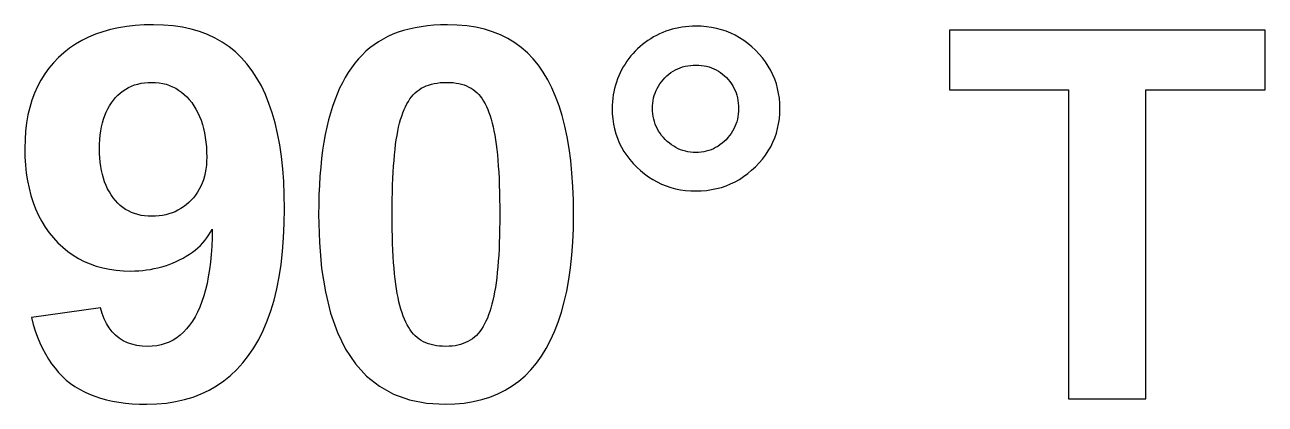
# Model space of a CAD drawing. Header units: metres. Extents: x -41.3 to 41.3, y -33.7 to 33.7.
# Drawn here: x -22.05 to -12.41, y -32.64 to -29.69 of the extents above; entities that cross this region are included whole.
import ezdxf

# ---------------------------------------------------------------- set-up
doc = ezdxf.new("R2010")
doc.units = ezdxf.units.M

msp = doc.modelspace()

# ---------------------------------------------------------------- linework, layer by layer
for p, q in [((-21.4993, -29.7652), (-21.5537, -29.7878)), ((-21.4425, -29.7456), (-21.4993, -29.7652)), ((-21.383, -29.7291), (-21.4425, -29.7456)), ((-21.321, -29.7155), (-21.383, -29.7291)), ((-21.2564, -29.705), (-21.321, -29.7155)), ((-21.1893, -29.6975), (-21.2564, -29.705)), ((-21.1196, -29.693), (-21.1893, -29.6975)), ((-21.0473, -29.6915), (-21.1196, -29.693)), ((-20.9697, -29.6936), (-21.0473, -29.6915)), ((-20.8952, -29.6999), (-20.9697, -29.6936)), ((-20.8238, -29.7105), (-20.8952, -29.6999)), ((-20.7555, -29.7253), (-20.8238, -29.7105)), ((-20.6904, -29.7443), (-20.7555, -29.7253)), ((-20.6283, -29.7675), (-20.6904, -29.7443)), ((-20.5694, -29.795), (-20.6283, -29.7675)), ((-19.2267, -29.783), (-19.264, -29.8022)), ((-19.1878, -29.7656), (-19.2267, -29.783)), ((-19.1473, -29.75), (-19.1878, -29.7656)), ((-19.1051, -29.7363), (-19.1473, -29.75)), ((-19.0613, -29.7244), (-19.1051, -29.7363)), ((-19.0158, -29.7143), (-19.0613, -29.7244)), ((-18.9687, -29.7061), (-19.0158, -29.7143)), ((-18.92, -29.6997), (-18.9687, -29.7061)), ((-18.8696, -29.6951), (-18.92, -29.6997)), ((-18.8176, -29.6924), (-18.8696, -29.6951)), ((-18.764, -29.6915), (-18.8176, -29.6924)), ((-18.6873, -29.6936), (-18.764, -29.6915)), ((-18.6139, -29.7002), (-18.6873, -29.6936)), ((-18.5438, -29.7111), (-18.6139, -29.7002)), ((-18.4768, -29.7263), (-18.5438, -29.7111)), ((-18.4131, -29.7459), (-18.4768, -29.7263)), ((-18.3526, -29.7699), (-18.4131, -29.7459)), ((-18.2953, -29.7982), (-18.3526, -29.7699)), ((-17.138, -29.7736), (-17.1612, -29.7861)), ((-17.1145, -29.7621), (-17.138, -29.7736)), ((-17.0906, -29.7516), (-17.1145, -29.7621)), ((-17.0664, -29.7421), (-17.0906, -29.7516)), ((-17.0418, -29.7336), (-17.0664, -29.7421)), ((-17.0169, -29.7261), (-17.0418, -29.7336)), ((-16.9916, -29.7196), (-17.0169, -29.7261)), ((-16.966, -29.7141), (-16.9916, -29.7196)), ((-16.94, -29.7096), (-16.966, -29.7141)), ((-16.9137, -29.7061), (-16.94, -29.7096)), ((-16.887, -29.7036), (-16.9137, -29.7061)), ((-16.86, -29.7021), (-16.887, -29.7036)), ((-16.8326, -29.7016), (-16.86, -29.7021)), ((-16.7909, -29.7028), (-16.8326, -29.7016)), ((-16.7501, -29.7061), (-16.7909, -29.7028)), ((-16.7104, -29.7117), (-16.7501, -29.7061)), ((-16.6717, -29.7195), (-16.7104, -29.7117)), ((-16.634, -29.7295), (-16.6717, -29.7195)), ((-16.5973, -29.7417), (-16.634, -29.7295)), ((-16.5616, -29.7562), (-16.5973, -29.7417)), ((-16.527, -29.7729), (-16.5616, -29.7562)), ((-16.4933, -29.7918), (-16.527, -29.7729)), ((-12.4087, -29.7342), (-14.8622, -29.7342)), ((-14.8622, -29.7342), (-14.8622, -30.198)), ((-12.4087, -30.198), (-12.4087, -29.7342)), ((-21.7012, -29.8736), (-21.7453, -29.9082)), ((-21.6546, -29.8419), (-21.7012, -29.8736)), ((-21.6054, -29.8134), (-21.6546, -29.8419)), ((-21.5537, -29.7878), (-21.6054, -29.8134)), ((-20.5136, -29.8267), (-20.5694, -29.795)), ((-20.4609, -29.8626), (-20.5136, -29.8267)), ((-20.4114, -29.9027), (-20.4609, -29.8626)), ((-19.3661, -29.8709), (-19.3974, -29.8977)), ((-19.3336, -29.8461), (-19.3661, -29.8709)), ((-19.2996, -29.8232), (-19.3336, -29.8461)), ((-19.264, -29.8022), (-19.2996, -29.8232)), ((-18.2413, -29.8309), (-18.2953, -29.7982)), ((-18.1904, -29.868), (-18.2413, -29.8309)), ((-18.1428, -29.9093), (-18.1904, -29.868)), ((-17.2858, -29.8777), (-17.3039, -29.8956)), ((-17.2669, -29.8605), (-17.2858, -29.8777)), ((-17.2472, -29.8441), (-17.2669, -29.8605)), ((-17.2268, -29.8285), (-17.2472, -29.8441)), ((-17.2057, -29.8136), (-17.2268, -29.8285)), ((-17.1838, -29.7995), (-17.2057, -29.8136)), ((-17.1612, -29.7861), (-17.1838, -29.7995)), ((-16.4607, -29.813), (-16.4933, -29.7918)), ((-16.429, -29.8364), (-16.4607, -29.813)), ((-16.3984, -29.862), (-16.429, -29.8364)), ((-16.3688, -29.8898), (-16.3984, -29.862)), ((-21.7868, -29.9458), (-21.8255, -29.9861)), ((-21.7453, -29.9082), (-21.7868, -29.9458)), ((-20.3649, -29.9471), (-20.4114, -29.9027)), ((-20.3216, -29.9957), (-20.3649, -29.9471)), ((-19.4561, -29.9574), (-19.4836, -29.9903)), ((-19.4274, -29.9266), (-19.4561, -29.9574)), ((-19.3974, -29.8977), (-19.4274, -29.9266)), ((-18.0985, -29.9551), (-18.1428, -29.9093)), ((-18.0573, -30.0052), (-18.0985, -29.9551)), ((-17.3691, -29.9748), (-17.3835, -29.9965)), ((-17.3539, -29.9539), (-17.3691, -29.9748)), ((-17.338, -29.9337), (-17.3539, -29.9539)), ((-17.3213, -29.9143), (-17.338, -29.9337)), ((-17.3039, -29.8956), (-17.3213, -29.9143)), ((-16.3408, -29.9192), (-16.3688, -29.8898)), ((-16.315, -29.9495), (-16.3408, -29.9192)), ((-16.2915, -29.9807), (-16.315, -29.9495)), ((-21.8935, -30.0737), (-21.9229, -30.1209)), ((-21.8611, -30.0287), (-21.8935, -30.0737)), ((-21.8255, -29.9861), (-21.8611, -30.0287)), ((-20.2814, -30.0485), (-20.3216, -29.9957)), ((-20.2442, -30.1055), (-20.2814, -30.0485)), ((-19.5346, -30.0621), (-19.5582, -30.1011)), ((-19.5097, -30.0252), (-19.5346, -30.0621)), ((-19.4836, -29.9903), (-19.5097, -30.0252)), ((-18.0194, -30.0597), (-18.0573, -30.0052)), ((-17.9845, -30.1185), (-18.0194, -30.0597)), ((-17.4217, -30.0653), (-17.4325, -30.089)), ((-17.41, -30.042), (-17.4217, -30.0653)), ((-17.3972, -30.019), (-17.41, -30.042)), ((-17.3835, -29.9965), (-17.3972, -30.019)), ((-17.0428, -30.0754), (-17.0266, -30.0631)), ((-17.0266, -30.0631), (-17.0097, -30.052)), ((-17.0097, -30.052), (-16.9923, -30.0421)), ((-16.9923, -30.0421), (-16.9743, -30.0334)), ((-16.9743, -30.0334), (-16.9558, -30.0258)), ((-16.9558, -30.0258), (-16.9367, -30.0193)), ((-16.9367, -30.0193), (-16.917, -30.0141)), ((-16.917, -30.0141), (-16.8967, -30.01)), ((-16.8967, -30.01), (-16.8759, -30.0071)), ((-16.8759, -30.0071), (-16.8546, -30.0053)), ((-16.8546, -30.0053), (-16.8326, -30.0048)), ((-16.8326, -30.0048), (-16.811, -30.0053)), ((-16.811, -30.0053), (-16.7899, -30.0071)), ((-16.7899, -30.0071), (-16.7694, -30.01)), ((-16.7694, -30.01), (-16.7495, -30.014)), ((-16.7495, -30.014), (-16.7301, -30.0192)), ((-16.7301, -30.0192), (-16.7113, -30.0256)), ((-16.7113, -30.0256), (-16.6931, -30.0331)), ((-16.6931, -30.0331), (-16.6755, -30.0417)), ((-16.6755, -30.0417), (-16.6584, -30.0516)), ((-16.6584, -30.0516), (-16.6418, -30.0625)), ((-16.6418, -30.0625), (-16.6259, -30.0747)), ((-16.6259, -30.0747), (-16.6105, -30.088)), ((-16.2703, -30.0128), (-16.2915, -29.9807)), ((-16.2512, -30.0459), (-16.2703, -30.0128)), ((-16.2344, -30.0798), (-16.2512, -30.0459)), ((-21.9492, -30.1706), (-21.9724, -30.2225)), ((-21.9229, -30.1209), (-21.9492, -30.1706)), ((-21.242, -30.1789), (-21.2191, -30.1683)), ((-21.2191, -30.1683), (-21.1952, -30.1594)), ((-21.1952, -30.1594), (-21.1704, -30.152)), ((-21.1704, -30.152), (-21.1446, -30.1463)), ((-21.1446, -30.1463), (-21.1179, -30.1423)), ((-21.1179, -30.1423), (-21.0902, -30.1398)), ((-21.0902, -30.1398), (-21.0616, -30.139)), ((-21.0616, -30.139), (-21.0323, -30.14)), ((-21.0323, -30.14), (-21.0039, -30.1428)), ((-21.0039, -30.1428), (-20.9764, -30.1474)), ((-20.9764, -30.1474), (-20.9498, -30.154)), ((-20.9498, -30.154), (-20.9242, -30.1624)), ((-20.9242, -30.1624), (-20.8994, -30.1726)), ((-20.21, -30.1669), (-20.2442, -30.1055)), ((-20.1788, -30.2324), (-20.21, -30.1669)), ((-19.5805, -30.1421), (-19.6016, -30.1851)), ((-19.5582, -30.1011), (-19.5805, -30.1421)), ((-18.9489, -30.1756), (-18.9298, -30.1671)), ((-18.9298, -30.1671), (-18.9097, -30.1596)), ((-18.9097, -30.1596), (-18.8886, -30.1533)), ((-18.8886, -30.1533), (-18.8665, -30.1482)), ((-18.8665, -30.1482), (-18.8434, -30.1442)), ((-18.8434, -30.1442), (-18.8193, -30.1413)), ((-18.8193, -30.1413), (-18.7942, -30.1396)), ((-18.7942, -30.1396), (-18.7681, -30.139)), ((-18.7681, -30.139), (-18.7435, -30.1396)), ((-18.7435, -30.1396), (-18.7198, -30.1413)), ((-18.7198, -30.1413), (-18.6971, -30.1441)), ((-18.6971, -30.1441), (-18.6752, -30.1481)), ((-18.6752, -30.1481), (-18.6543, -30.1532)), ((-18.6543, -30.1532), (-18.6343, -30.1594)), ((-18.6343, -30.1594), (-18.6152, -30.1668)), ((-18.6152, -30.1668), (-18.597, -30.1752)), ((-17.9524, -30.1817), (-17.9845, -30.1185)), ((-17.4586, -30.1617), (-17.4652, -30.1866)), ((-17.4509, -30.1372), (-17.4586, -30.1617)), ((-17.4422, -30.1129), (-17.4509, -30.1372)), ((-17.4325, -30.089), (-17.4422, -30.1129)), ((-17.1337, -30.1855), (-17.124, -30.1681)), ((-17.124, -30.1681), (-17.1132, -30.1512)), ((-17.1132, -30.1512), (-17.1012, -30.1348)), ((-17.1012, -30.1348), (-17.088, -30.1189)), ((-17.088, -30.1189), (-17.0737, -30.1034)), ((-17.0737, -30.1034), (-17.0585, -30.0888)), ((-17.0585, -30.0888), (-17.0428, -30.0754)), ((-16.6105, -30.088), (-16.5956, -30.1024)), ((-16.5956, -30.1024), (-16.5816, -30.1177)), ((-16.5816, -30.1177), (-16.5687, -30.1335)), ((-16.5687, -30.1335), (-16.557, -30.1499)), ((-16.557, -30.1499), (-16.5464, -30.1667)), ((-16.5464, -30.1667), (-16.5368, -30.1841)), ((-16.2199, -30.1146), (-16.2344, -30.0798)), ((-16.2076, -30.1503), (-16.2199, -30.1146)), ((-16.1975, -30.1869), (-16.2076, -30.1503)), ((-21.9724, -30.2225), (-21.9925, -30.2768)), ((-21.3596, -30.2764), (-21.3424, -30.2561)), ((-21.3424, -30.2561), (-21.3242, -30.2374)), ((-21.3242, -30.2374), (-21.3051, -30.2203)), ((-21.3051, -30.2203), (-21.285, -30.2049)), ((-21.285, -30.2049), (-21.264, -30.1911)), ((-21.264, -30.1911), (-21.242, -30.1789)), ((-20.8994, -30.1726), (-20.8755, -30.1848)), ((-20.8755, -30.1848), (-20.8526, -30.1987)), ((-20.8526, -30.1987), (-20.8305, -30.2146)), ((-20.8305, -30.2146), (-20.8094, -30.2323)), ((-20.8094, -30.2323), (-20.7891, -30.2519)), ((-20.7891, -30.2519), (-20.7698, -30.2734)), ((-20.1505, -30.3022), (-20.1788, -30.2324)), ((-19.6214, -30.2301), (-19.6398, -30.2771)), ((-19.6016, -30.1851), (-19.6214, -30.2301)), ((-19.0555, -30.2683), (-19.0428, -30.2513)), ((-19.0428, -30.2513), (-19.0295, -30.2357)), ((-19.0295, -30.2357), (-19.0154, -30.2214)), ((-19.0154, -30.2214), (-19.0002, -30.2082)), ((-19.0002, -30.2082), (-18.9841, -30.1962)), ((-18.9841, -30.1962), (-18.967, -30.1853)), ((-18.967, -30.1853), (-18.9489, -30.1756)), ((-18.597, -30.1752), (-18.5798, -30.1849)), ((-18.5798, -30.1849), (-18.5634, -30.1956)), ((-18.5634, -30.1956), (-18.548, -30.2075)), ((-18.548, -30.2075), (-18.5335, -30.2205)), ((-18.5335, -30.2205), (-18.5199, -30.2346)), ((-18.5199, -30.2346), (-18.507, -30.2501)), ((-18.507, -30.2501), (-18.4947, -30.267)), ((-18.4947, -30.267), (-18.4829, -30.2854)), ((-17.9231, -30.2494), (-17.9524, -30.1817)), ((-17.8965, -30.3213), (-17.9231, -30.2494)), ((-17.479, -30.2631), (-17.4816, -30.2893)), ((-17.4754, -30.2373), (-17.479, -30.2631)), ((-17.4708, -30.2118), (-17.4754, -30.2373)), ((-17.4652, -30.1866), (-17.4708, -30.2118)), ((-17.1652, -30.2799), (-17.1612, -30.26)), ((-17.1612, -30.26), (-17.156, -30.2407)), ((-17.156, -30.2407), (-17.1497, -30.2218)), ((-17.1497, -30.2218), (-17.1423, -30.2034)), ((-17.1423, -30.2034), (-17.1337, -30.1855)), ((-16.5368, -30.1841), (-16.5284, -30.2021)), ((-16.5284, -30.2021), (-16.5212, -30.2206)), ((-16.5212, -30.2206), (-16.515, -30.2395)), ((-16.515, -30.2395), (-16.51, -30.2591)), ((-16.51, -30.2591), (-16.506, -30.2791)), ((-16.1897, -30.2245), (-16.1975, -30.1869)), ((-16.1841, -30.2629), (-16.1897, -30.2245)), ((-16.1807, -30.3022), (-16.1841, -30.2629)), ((-14.8622, -30.198), (-13.9366, -30.198)), ((-13.9366, -30.198), (-13.9366, -32.6006)), ((-13.3364, -30.198), (-12.4087, -30.198)), ((-13.3364, -32.6006), (-13.3364, -30.198)), ((-22.0096, -30.3335), (-22.0235, -30.3925)), ((-21.9925, -30.2768), (-22.0096, -30.3335)), ((-21.4163, -30.3708), (-21.404, -30.3453)), ((-21.404, -30.3453), (-21.3905, -30.3211)), ((-21.3905, -30.3211), (-21.3757, -30.2981)), ((-21.3757, -30.2981), (-21.3596, -30.2764)), ((-20.7698, -30.2734), (-20.7513, -30.2967)), ((-20.7513, -30.2967), (-20.734, -30.3216)), ((-20.734, -30.3216), (-20.7181, -30.3478)), ((-20.7181, -30.3478), (-20.7036, -30.3753)), ((-20.1253, -30.3763), (-20.1505, -30.3022)), ((-19.6571, -30.3262), (-19.673, -30.3774)), ((-19.6398, -30.2771), (-19.6571, -30.3262)), ((-19.11, -30.3751), (-19.1003, -30.3509)), ((-19.1003, -30.3509), (-19.09, -30.3281)), ((-19.09, -30.3281), (-19.0791, -30.3067)), ((-19.0791, -30.3067), (-19.0676, -30.2868)), ((-19.0676, -30.2868), (-19.0555, -30.2683)), ((-18.4829, -30.2854), (-18.4717, -30.3052)), ((-18.4717, -30.3052), (-18.4611, -30.3266)), ((-18.4611, -30.3266), (-18.451, -30.3493)), ((-18.451, -30.3493), (-18.4414, -30.3736)), ((-17.8728, -30.3977), (-17.8965, -30.3213)), ((-17.4831, -30.3157), (-17.4836, -30.3425)), ((-17.4836, -30.3425), (-17.4825, -30.3836)), ((-17.4816, -30.2893), (-17.4831, -30.3157)), ((-17.1703, -30.3425), (-17.1698, -30.3211)), ((-17.1697, -30.3638), (-17.1703, -30.3425)), ((-17.1698, -30.3211), (-17.168, -30.3003)), ((-17.168, -30.3847), (-17.1697, -30.3638)), ((-17.168, -30.3003), (-17.1652, -30.2799)), ((-16.506, -30.2791), (-16.5032, -30.2997)), ((-16.5016, -30.3641), (-16.5033, -30.3853)), ((-16.5032, -30.2997), (-16.5016, -30.3208)), ((-16.5016, -30.3208), (-16.501, -30.3425)), ((-16.501, -30.3425), (-16.5016, -30.3641)), ((-16.1796, -30.3425), (-16.1807, -30.3022)), ((-16.1807, -30.3827), (-16.1796, -30.3425)), ((-22.0343, -30.4538), (-22.042, -30.5174)), ((-22.0235, -30.3925), (-22.0343, -30.4538)), ((-21.4523, -30.485), (-21.4453, -30.4546)), ((-21.4453, -30.4546), (-21.4369, -30.4254)), ((-21.4369, -30.4254), (-21.4272, -30.3975)), ((-21.4272, -30.3975), (-21.4163, -30.3708)), ((-20.7036, -30.3753), (-20.6904, -30.404)), ((-20.6904, -30.404), (-20.6786, -30.4341)), ((-20.6786, -30.4341), (-20.6683, -30.4654)), ((-20.103, -30.4546), (-20.1253, -30.3763)), ((-20.0836, -30.5371), (-20.103, -30.4546)), ((-19.6877, -30.4308), (-19.7011, -30.4865)), ((-19.673, -30.3774), (-19.6877, -30.4308)), ((-19.1428, -30.4866), (-19.1355, -30.4566)), ((-19.1355, -30.4566), (-19.1276, -30.428)), ((-19.1276, -30.428), (-19.1191, -30.4008)), ((-19.1191, -30.4008), (-19.11, -30.3751)), ((-18.4414, -30.3736), (-18.4324, -30.3993)), ((-18.4324, -30.3993), (-18.424, -30.4265)), ((-18.424, -30.4265), (-18.4161, -30.4552)), ((-18.4161, -30.4552), (-18.4088, -30.4853)), ((-17.8519, -30.4785), (-17.8728, -30.3977)), ((-17.4825, -30.3836), (-17.4791, -30.4237)), ((-17.4791, -30.4237), (-17.4734, -30.4628)), ((-17.165, -30.4051), (-17.168, -30.3847)), ((-17.1609, -30.4251), (-17.165, -30.4051)), ((-17.1556, -30.4446), (-17.1609, -30.4251)), ((-17.1491, -30.4636), (-17.1556, -30.4446)), ((-16.5154, -30.4457), (-16.5218, -30.4648)), ((-16.5102, -30.4261), (-16.5154, -30.4457)), ((-16.5062, -30.4059), (-16.5102, -30.4261)), ((-16.5033, -30.3853), (-16.5062, -30.4059)), ((-16.1976, -30.498), (-16.1897, -30.4605)), ((-16.1897, -30.4605), (-16.1841, -30.422)), ((-16.1841, -30.422), (-16.1807, -30.3827)), ((-22.042, -30.5174), (-22.0467, -30.5834)), ((-21.4659, -30.5838), (-21.4626, -30.5496)), ((-21.4626, -30.5496), (-21.4581, -30.5167)), ((-21.4581, -30.5167), (-21.4523, -30.485)), ((-20.6683, -30.4654), (-20.6593, -30.498)), ((-20.6593, -30.498), (-20.6517, -30.532)), ((-20.6517, -30.532), (-20.6454, -30.5672)), ((-20.0673, -30.6239), (-20.0836, -30.5371)), ((-19.7132, -30.5444), (-19.7241, -30.6046)), ((-19.7011, -30.4865), (-19.7132, -30.5444)), ((-19.1612, -30.5857), (-19.1556, -30.551)), ((-19.1556, -30.551), (-19.1495, -30.5181)), ((-19.1495, -30.5181), (-19.1428, -30.4866)), ((-18.4088, -30.4853), (-18.402, -30.5169)), ((-18.402, -30.5169), (-18.3958, -30.55)), ((-18.3958, -30.55), (-18.3901, -30.5848)), ((-17.8337, -30.5636), (-17.8519, -30.4785)), ((-17.4734, -30.4628), (-17.4655, -30.5009)), ((-17.4655, -30.5009), (-17.4553, -30.538)), ((-17.4553, -30.538), (-17.4429, -30.574)), ((-17.1414, -30.4821), (-17.1491, -30.4636)), ((-17.1326, -30.5002), (-17.1414, -30.4821)), ((-17.1225, -30.5178), (-17.1326, -30.5002)), ((-17.1113, -30.535), (-17.1225, -30.5178)), ((-17.099, -30.5516), (-17.1113, -30.535)), ((-17.0854, -30.5678), (-17.099, -30.5516)), ((-16.5709, -30.5529), (-16.5842, -30.569)), ((-16.5588, -30.5363), (-16.5709, -30.5529)), ((-16.5478, -30.5192), (-16.5588, -30.5363)), ((-16.538, -30.5016), (-16.5478, -30.5192)), ((-16.5293, -30.4834), (-16.538, -30.5016)), ((-16.5218, -30.4648), (-16.5293, -30.4834)), ((-16.2201, -30.5704), (-16.2077, -30.5346)), ((-16.2077, -30.5346), (-16.1976, -30.498)), ((-22.0467, -30.5834), (-22.0482, -30.6517)), ((-22.0482, -30.6517), (-22.0469, -30.7182)), ((-21.4684, -30.6558), (-21.4678, -30.6191)), ((-21.4678, -30.6191), (-21.4659, -30.5838)), ((-20.6454, -30.5672), (-20.6406, -30.6037)), ((-20.6406, -30.6037), (-20.6371, -30.6414)), ((-20.6371, -30.6414), (-20.635, -30.6805)), ((-20.0539, -30.715), (-20.0673, -30.6239)), ((-19.7241, -30.6046), (-19.7336, -30.667)), ((-19.171, -30.6614), (-19.1663, -30.6225)), ((-19.1663, -30.6225), (-19.1612, -30.5857)), ((-18.3901, -30.5848), (-18.3848, -30.6218)), ((-18.3848, -30.6218), (-18.38, -30.6608)), ((-17.8183, -30.6531), (-17.8337, -30.5636)), ((-17.8058, -30.747), (-17.8183, -30.6531)), ((-17.4429, -30.574), (-17.4282, -30.6091)), ((-17.4282, -30.6091), (-17.4112, -30.6431)), ((-17.4112, -30.6431), (-17.392, -30.6761)), ((-17.0706, -30.5836), (-17.0854, -30.5678)), ((-17.0551, -30.5984), (-17.0706, -30.5836)), ((-17.039, -30.6122), (-17.0551, -30.5984)), ((-17.0226, -30.6247), (-17.039, -30.6122)), ((-17.0056, -30.636), (-17.0226, -30.6247)), ((-16.9882, -30.6461), (-17.0056, -30.636)), ((-16.9704, -30.6551), (-16.9882, -30.6461)), ((-16.6795, -30.6465), (-16.697, -30.6553)), ((-16.6624, -30.6365), (-16.6795, -30.6465)), ((-16.6458, -30.6253), (-16.6624, -30.6365)), ((-16.6296, -30.6129), (-16.6458, -30.6253)), ((-16.6139, -30.5993), (-16.6296, -30.6129)), ((-16.5986, -30.5846), (-16.6139, -30.5993)), ((-16.5842, -30.569), (-16.5986, -30.5846)), ((-16.2708, -30.6721), (-16.2516, -30.6391)), ((-16.2516, -30.6391), (-16.2347, -30.6052)), ((-16.2347, -30.6052), (-16.2201, -30.5704)), ((-22.0469, -30.7182), (-22.043, -30.7826)), ((-21.4678, -30.6918), (-21.4684, -30.6558)), ((-21.4659, -30.7268), (-21.4678, -30.6918)), ((-21.4627, -30.7606), (-21.4659, -30.7268)), ((-20.6344, -30.7209), (-20.6351, -30.7526)), ((-20.635, -30.6805), (-20.6344, -30.7209)), ((-20.0435, -30.8102), (-20.0539, -30.715)), ((-19.7419, -30.7316), (-19.7489, -30.7985)), ((-19.7336, -30.667), (-19.7419, -30.7316)), ((-19.1823, -30.7908), (-19.179, -30.7456)), ((-19.179, -30.7456), (-19.1752, -30.7024)), ((-19.1752, -30.7024), (-19.171, -30.6614)), ((-18.38, -30.6608), (-18.3757, -30.702)), ((-18.3757, -30.702), (-18.3718, -30.7452)), ((-18.3718, -30.7452), (-18.3683, -30.7905)), ((-17.796, -30.8453), (-17.8058, -30.747)), ((-17.392, -30.6761), (-17.3705, -30.7082)), ((-17.3705, -30.7082), (-17.3467, -30.7392)), ((-17.3467, -30.7392), (-17.3207, -30.7692)), ((-16.9521, -30.6628), (-16.9704, -30.6551)), ((-16.9333, -30.6694), (-16.9521, -30.6628)), ((-16.9141, -30.6747), (-16.9333, -30.6694)), ((-16.8944, -30.6789), (-16.9141, -30.6747)), ((-16.8743, -30.6819), (-16.8944, -30.6789)), ((-16.8537, -30.6837), (-16.8743, -30.6819)), ((-16.8326, -30.6843), (-16.8537, -30.6837)), ((-16.8119, -30.6837), (-16.8326, -30.6843)), ((-16.7916, -30.6819), (-16.8119, -30.6837)), ((-16.7718, -30.679), (-16.7916, -30.6819)), ((-16.7524, -30.6748), (-16.7718, -30.679)), ((-16.7335, -30.6695), (-16.7524, -30.6748)), ((-16.715, -30.663), (-16.7335, -30.6695)), ((-16.697, -30.6553), (-16.715, -30.663)), ((-16.3417, -30.7657), (-16.3158, -30.7354)), ((-16.3158, -30.7354), (-16.2921, -30.7042)), ((-16.2921, -30.7042), (-16.2708, -30.6721)), ((-22.043, -30.7826), (-22.0364, -30.8448)), ((-22.0364, -30.8448), (-22.0271, -30.9049)), ((-21.4582, -30.7933), (-21.4627, -30.7606)), ((-21.4525, -30.8249), (-21.4582, -30.7933)), ((-21.4455, -30.8553), (-21.4525, -30.8249)), ((-20.6458, -30.8418), (-20.6523, -30.8696)), ((-20.6408, -30.8131), (-20.6458, -30.8418)), ((-20.6372, -30.7833), (-20.6408, -30.8131)), ((-20.6351, -30.7526), (-20.6372, -30.7833)), ((-20.0361, -30.9098), (-20.0435, -30.8102)), ((-19.7489, -30.7985), (-19.7547, -30.8676)), ((-19.1877, -30.8876), (-19.1852, -30.8381)), ((-19.1852, -30.8381), (-19.1823, -30.7908)), ((-18.3683, -30.7905), (-18.3654, -30.8379)), ((-18.3654, -30.8379), (-18.3628, -30.8874)), ((-17.789, -30.9479), (-17.796, -30.8453)), ((-17.3207, -30.7692), (-17.2924, -30.7982)), ((-17.2924, -30.7982), (-17.2625, -30.8256)), ((-17.2625, -30.8256), (-17.2317, -30.8508)), ((-16.4303, -30.8486), (-16.3996, -30.823)), ((-16.3996, -30.823), (-16.3698, -30.7951)), ((-16.3698, -30.7951), (-16.3417, -30.7657)), ((-22.0271, -30.9049), (-22.0153, -30.9628)), ((-21.4372, -30.8847), (-21.4455, -30.8553)), ((-21.4276, -30.9129), (-21.4372, -30.8847)), ((-21.4168, -30.94), (-21.4276, -30.9129)), ((-21.4046, -30.966), (-21.4168, -30.94)), ((-20.6694, -30.9221), (-20.6802, -30.9468)), ((-20.6601, -30.8963), (-20.6694, -30.9221)), ((-20.6523, -30.8696), (-20.6601, -30.8963)), ((-20.0316, -31.0136), (-20.0361, -30.9098)), ((-19.7592, -30.9389), (-19.7623, -31.0125)), ((-19.7547, -30.8676), (-19.7592, -30.9389)), ((-19.1913, -30.9928), (-19.1897, -30.9391)), ((-19.1897, -30.9391), (-19.1877, -30.8876)), ((-18.3628, -30.8874), (-18.3608, -30.939)), ((-18.3608, -30.939), (-18.3592, -30.9927)), ((-17.2317, -30.8508), (-17.2, -30.8737)), ((-17.2, -30.8737), (-17.1674, -30.8946)), ((-17.1674, -30.8946), (-17.1339, -30.9132)), ((-17.1339, -30.9132), (-17.0994, -30.9296)), ((-17.0994, -30.9296), (-17.064, -30.9439)), ((-16.5985, -30.9432), (-16.5629, -30.9287)), ((-16.5629, -30.9287), (-16.5283, -30.912)), ((-16.5283, -30.912), (-16.4947, -30.8931)), ((-16.4947, -30.8931), (-16.462, -30.872)), ((-16.462, -30.872), (-16.4303, -30.8486)), ((-22.0153, -30.9628), (-22.0008, -31.0185)), ((-22.0008, -31.0185), (-21.9836, -31.0721)), ((-21.3912, -30.9908), (-21.4046, -30.966)), ((-21.3766, -31.0146), (-21.3912, -30.9908)), ((-21.3606, -31.0372), (-21.3766, -31.0146)), ((-21.3435, -31.0584), (-21.3606, -31.0372)), ((-20.7375, -31.0358), (-20.7554, -31.0555)), ((-20.721, -31.015), (-20.7375, -31.0358)), ((-20.706, -30.9933), (-20.721, -31.015)), ((-20.6924, -30.9706), (-20.706, -30.9933)), ((-20.6802, -30.9468), (-20.6924, -30.9706)), ((-20.0301, -31.1216), (-20.0316, -31.0136)), ((-19.7623, -31.0125), (-19.7643, -31.0883)), ((-19.1924, -31.0485), (-19.1913, -30.9928)), ((-18.3592, -30.9927), (-18.358, -31.0485)), ((-17.7848, -31.055), (-17.789, -30.9479)), ((-17.064, -30.9439), (-17.0278, -30.9559)), ((-17.0278, -30.9559), (-16.9906, -30.9658)), ((-16.9906, -30.9658), (-16.9524, -30.9734)), ((-16.9524, -30.9734), (-16.9134, -30.9789)), ((-16.9134, -30.9789), (-16.8735, -30.9822)), ((-16.8735, -30.9822), (-16.8326, -30.9833)), ((-16.8326, -30.9833), (-16.7912, -30.9822)), ((-16.7912, -30.9822), (-16.7507, -30.9789)), ((-16.7507, -30.9789), (-16.7112, -30.9733)), ((-16.7112, -30.9733), (-16.6727, -30.9655)), ((-16.6727, -30.9655), (-16.6351, -30.9555)), ((-16.6351, -30.9555), (-16.5985, -30.9432)), ((-21.9836, -31.0721), (-21.9639, -31.1236)), ((-21.9639, -31.1236), (-21.9415, -31.1729)), ((-21.3254, -31.0779), (-21.3435, -31.0584)), ((-21.3063, -31.0958), (-21.3254, -31.0779)), ((-21.2862, -31.1119), (-21.3063, -31.0958)), ((-21.265, -31.1263), (-21.2862, -31.1119)), ((-21.2429, -31.1391), (-21.265, -31.1263)), ((-20.8577, -31.1333), (-20.8803, -31.1444)), ((-20.8358, -31.1207), (-20.8577, -31.1333)), ((-20.8146, -31.1066), (-20.8358, -31.1207)), ((-20.7941, -31.0911), (-20.8146, -31.1066)), ((-20.7744, -31.0741), (-20.7941, -31.0911)), ((-20.7554, -31.0555), (-20.7744, -31.0741)), ((-20.0318, -31.2367), (-20.0301, -31.1216)), ((-19.7643, -31.0883), (-19.7649, -31.1664)), ((-19.1933, -31.1664), (-19.193, -31.1064)), ((-19.193, -31.1064), (-19.1924, -31.0485)), ((-18.358, -31.0485), (-18.3573, -31.1064)), ((-18.3573, -31.1064), (-18.3571, -31.1664)), ((-17.7834, -31.1664), (-17.7848, -31.055)), ((-21.9415, -31.1729), (-21.9164, -31.22)), ((-21.9164, -31.22), (-21.8887, -31.265)), ((-21.2197, -31.1501), (-21.2429, -31.1391)), ((-21.1956, -31.1594), (-21.2197, -31.1501)), ((-21.1704, -31.1671), (-21.1956, -31.1594)), ((-21.1442, -31.173), (-21.1704, -31.1671)), ((-21.117, -31.1772), (-21.1442, -31.173)), ((-21.0887, -31.1798), (-21.117, -31.1772)), ((-21.0595, -31.1806), (-21.0887, -31.1798)), ((-21.0317, -31.1799), (-21.0595, -31.1806)), ((-21.0046, -31.1777), (-21.0317, -31.1799)), ((-20.9783, -31.174), (-21.0046, -31.1777)), ((-20.9527, -31.1688), (-20.9783, -31.174)), ((-20.9279, -31.1621), (-20.9527, -31.1688)), ((-20.9037, -31.154), (-20.9279, -31.1621)), ((-20.8803, -31.1444), (-20.9037, -31.154)), ((-19.7649, -31.1664), (-19.7591, -31.3846)), ((-19.193, -31.2258), (-19.1933, -31.1664)), ((-19.1923, -31.2831), (-19.193, -31.2258)), ((-18.3574, -31.224), (-18.3581, -31.2797)), ((-18.3571, -31.1664), (-18.3574, -31.224)), ((-17.7849, -31.276), (-17.7834, -31.1664)), ((-21.8887, -31.265), (-21.8584, -31.3078)), ((-21.8584, -31.3078), (-21.8255, -31.3485)), ((-20.6326, -31.3472), (-20.6177, -31.3257)), ((-20.6177, -31.3257), (-20.6041, -31.3034)), ((-20.6041, -31.3034), (-20.5916, -31.2803)), ((-20.5916, -31.2803), (-20.593, -31.3485)), ((-20.0367, -31.3473), (-20.0318, -31.2367)), ((-19.1911, -31.3384), (-19.1923, -31.2831)), ((-18.3581, -31.2797), (-18.3592, -31.3335)), ((-17.7893, -31.3815), (-17.7849, -31.276)), ((-21.8255, -31.3485), (-21.7903, -31.3865)), ((-21.7903, -31.3865), (-21.7532, -31.4216)), ((-21.7532, -31.4216), (-21.7144, -31.4535)), ((-20.7035, -31.4255), (-20.684, -31.4071)), ((-20.684, -31.4071), (-20.6657, -31.3879)), ((-20.6657, -31.3879), (-20.6485, -31.368)), ((-20.6485, -31.368), (-20.6326, -31.3472)), ((-20.5958, -31.414), (-20.6002, -31.4769)), ((-20.593, -31.3485), (-20.5958, -31.414)), ((-20.045, -31.4532), (-20.0367, -31.3473)), ((-19.7591, -31.3846), (-19.7416, -31.5853)), ((-19.1895, -31.3917), (-19.1911, -31.3384)), ((-19.1874, -31.443), (-19.1895, -31.3917)), ((-18.3609, -31.3855), (-18.363, -31.4355)), ((-18.3592, -31.3335), (-18.3609, -31.3855)), ((-17.7967, -31.4828), (-17.7893, -31.3815)), ((-21.7144, -31.4535), (-21.6736, -31.4825)), ((-21.6736, -31.4825), (-21.6311, -31.5084)), ((-21.6311, -31.5084), (-21.5867, -31.5312)), ((-20.8721, -31.5322), (-20.8449, -31.5193)), ((-20.8449, -31.5193), (-20.8184, -31.5057)), ((-20.8184, -31.5057), (-20.7931, -31.4912)), ((-20.7931, -31.4912), (-20.7689, -31.4759)), ((-20.7689, -31.4759), (-20.7459, -31.4599)), ((-20.7459, -31.4599), (-20.7241, -31.4431)), ((-20.7241, -31.4431), (-20.7035, -31.4255)), ((-20.6002, -31.4769), (-20.606, -31.5372)), ((-20.0565, -31.5547), (-20.045, -31.4532)), ((-19.1848, -31.4922), (-19.1874, -31.443)), ((-19.1817, -31.5394), (-19.1848, -31.4922)), ((-18.3656, -31.4837), (-18.3686, -31.5301)), ((-18.363, -31.4355), (-18.3656, -31.4837)), ((-17.807, -31.58), (-17.7967, -31.4828)), ((-21.5867, -31.5312), (-21.5404, -31.551)), ((-21.5404, -31.551), (-21.4924, -31.5677)), ((-21.4924, -31.5677), (-21.4424, -31.5815)), ((-21.4424, -31.5815), (-21.3907, -31.5921)), ((-21.3907, -31.5921), (-21.337, -31.5997)), ((-21.337, -31.5997), (-21.2816, -31.6043)), ((-21.2816, -31.6043), (-21.2243, -31.6058)), ((-21.2243, -31.6058), (-21.1932, -31.6053)), ((-21.1932, -31.6053), (-21.1624, -31.6038)), ((-21.1624, -31.6038), (-21.1319, -31.6012)), ((-21.1319, -31.6012), (-21.1017, -31.5976)), ((-21.1017, -31.5976), (-21.0719, -31.593)), ((-21.0719, -31.593), (-21.0424, -31.5874)), ((-21.0424, -31.5874), (-21.0132, -31.5807)), ((-21.0132, -31.5807), (-20.9843, -31.5731)), ((-20.9843, -31.5731), (-20.9558, -31.5644)), ((-20.9558, -31.5644), (-20.9276, -31.5547)), ((-20.9276, -31.5547), (-20.8997, -31.5439)), ((-20.8997, -31.5439), (-20.8721, -31.5322)), ((-20.6133, -31.5949), (-20.622, -31.65)), ((-20.606, -31.5372), (-20.6133, -31.5949)), ((-20.0714, -31.6516), (-20.0565, -31.5547)), ((-19.7416, -31.5853), (-19.7125, -31.7686)), ((-19.1782, -31.5845), (-19.1817, -31.5394)), ((-19.1742, -31.6276), (-19.1782, -31.5845)), ((-18.3761, -31.6171), (-18.3806, -31.6578)), ((-18.3721, -31.5745), (-18.3761, -31.6171)), ((-18.3686, -31.5301), (-18.3721, -31.5745)), ((-17.8203, -31.673), (-17.807, -31.58)), ((-20.6323, -31.7024), (-20.644, -31.7522)), ((-20.622, -31.65), (-20.6323, -31.7024)), ((-20.0895, -31.7439), (-20.0714, -31.6516)), ((-19.1698, -31.6687), (-19.1742, -31.6276)), ((-19.1649, -31.7078), (-19.1698, -31.6687)), ((-19.1595, -31.7448), (-19.1649, -31.7078)), ((-18.3855, -31.6966), (-18.3909, -31.7335)), ((-18.3806, -31.6578), (-18.3855, -31.6966)), ((-17.8365, -31.7618), (-17.8203, -31.673)), ((-20.6572, -31.7994), (-20.6719, -31.8439)), ((-20.644, -31.7522), (-20.6572, -31.7994)), ((-20.1109, -31.8317), (-20.0895, -31.7439)), ((-19.7125, -31.7686), (-19.6717, -31.9344)), ((-19.1536, -31.7798), (-19.1595, -31.7448)), ((-19.1472, -31.813), (-19.1536, -31.7798)), ((-18.4032, -31.802), (-18.4102, -31.8339)), ((-18.3968, -31.7686), (-18.4032, -31.802)), ((-18.3909, -31.7335), (-18.3968, -31.7686)), ((-17.8557, -31.8465), (-17.8365, -31.7618)), ((-21.4603, -31.8926), (-21.9974, -31.9679)), ((-21.4469, -31.9369), (-21.4603, -31.8926)), ((-20.6881, -31.8858), (-20.7057, -31.9251)), ((-20.6719, -31.8439), (-20.6881, -31.8858)), ((-20.1357, -31.9149), (-20.1109, -31.8317)), ((-19.1403, -31.8447), (-19.1472, -31.813)), ((-19.1328, -31.875), (-19.1403, -31.8447)), ((-19.1247, -31.9037), (-19.1328, -31.875)), ((-19.1161, -31.931), (-19.1247, -31.9037)), ((-18.4258, -31.8936), (-18.4345, -31.9212)), ((-18.4177, -31.8645), (-18.4258, -31.8936)), ((-18.4102, -31.8339), (-18.4177, -31.8645)), ((-17.8778, -31.927), (-17.8557, -31.8465)), ((-21.9974, -31.9679), (-21.9828, -32.0206)), ((-21.431, -31.9776), (-21.4469, -31.9369)), ((-21.4126, -32.0148), (-21.431, -31.9776)), ((-20.7454, -31.9958), (-20.7672, -32.0271)), ((-20.7249, -31.9618), (-20.7454, -31.9958)), ((-20.7057, -31.9251), (-20.7249, -31.9618)), ((-20.1951, -32.0678), (-20.1637, -31.9937)), ((-20.1637, -31.9937), (-20.1357, -31.9149)), ((-19.6717, -31.9344), (-19.6192, -32.0827)), ((-19.107, -31.9568), (-19.1161, -31.931)), ((-19.0973, -31.9812), (-19.107, -31.9568)), ((-19.087, -32.004), (-19.0973, -31.9812)), ((-18.4641, -31.9956), (-18.4751, -32.0176)), ((-18.4537, -31.9723), (-18.4641, -31.9956)), ((-18.4438, -31.9475), (-18.4537, -31.9723)), ((-18.4345, -31.9212), (-18.4438, -31.9475)), ((-17.9029, -32.0033), (-17.8778, -31.927)), ((-21.9828, -32.0206), (-21.9669, -32.0711)), ((-21.9669, -32.0711), (-21.9494, -32.1194)), ((-21.3918, -32.0484), (-21.4126, -32.0148)), ((-21.3686, -32.0785), (-21.3918, -32.0484)), ((-21.3428, -32.105), (-21.3686, -32.0785)), ((-20.8148, -32.0815), (-20.8406, -32.1047)), ((-20.7904, -32.0557), (-20.8148, -32.0815)), ((-20.7672, -32.0271), (-20.7904, -32.0557)), ((-20.2297, -32.1374), (-20.1951, -32.0678)), ((-19.6192, -32.0827), (-19.5552, -32.2137)), ((-19.0762, -32.0254), (-19.087, -32.004)), ((-19.0648, -32.0453), (-19.0762, -32.0254)), ((-19.0529, -32.0637), (-19.0648, -32.0453)), ((-19.0405, -32.0807), (-19.0529, -32.0637)), ((-19.0274, -32.0961), (-19.0405, -32.0807)), ((-19.0137, -32.1102), (-19.0274, -32.0961)), ((-18.525, -32.091), (-18.539, -32.1059)), ((-18.5116, -32.0748), (-18.525, -32.091)), ((-18.4989, -32.0572), (-18.5116, -32.0748)), ((-18.4867, -32.0381), (-18.4989, -32.0572)), ((-18.4751, -32.0176), (-18.4867, -32.0381)), ((-17.9619, -32.1435), (-17.9309, -32.0755)), ((-17.9309, -32.0755), (-17.9029, -32.0033)), ((-21.9494, -32.1194), (-21.9304, -32.1654)), ((-21.9304, -32.1654), (-21.91, -32.2092)), ((-21.3147, -32.128), (-21.3428, -32.105)), ((-21.2841, -32.1475), (-21.3147, -32.128)), ((-21.251, -32.1634), (-21.2841, -32.1475)), ((-21.2154, -32.1758), (-21.251, -32.1634)), ((-21.1774, -32.1846), (-21.2154, -32.1758)), ((-21.137, -32.1899), (-21.1774, -32.1846)), ((-21.0941, -32.1917), (-21.137, -32.1899)), ((-21.0578, -32.1904), (-21.0941, -32.1917)), ((-21.0229, -32.1863), (-21.0578, -32.1904)), ((-20.9892, -32.1795), (-21.0229, -32.1863)), ((-20.9569, -32.17), (-20.9892, -32.1795)), ((-20.9258, -32.1577), (-20.9569, -32.17)), ((-20.8961, -32.1427), (-20.9258, -32.1577)), ((-20.8677, -32.1251), (-20.8961, -32.1427)), ((-20.8406, -32.1047), (-20.8677, -32.1251)), ((-20.2676, -32.2024), (-20.2297, -32.1374)), ((-18.999, -32.1233), (-19.0137, -32.1102)), ((-18.9834, -32.1351), (-18.999, -32.1233)), ((-18.9668, -32.1459), (-18.9834, -32.1351)), ((-18.9493, -32.1555), (-18.9668, -32.1459)), ((-18.9309, -32.164), (-18.9493, -32.1555)), ((-18.9116, -32.1713), (-18.9309, -32.164)), ((-18.8914, -32.1776), (-18.9116, -32.1713)), ((-18.8702, -32.1827), (-18.8914, -32.1776)), ((-18.8481, -32.1866), (-18.8702, -32.1827)), ((-18.825, -32.1895), (-18.8481, -32.1866)), ((-18.8011, -32.1911), (-18.825, -32.1895)), ((-18.7762, -32.1917), (-18.8011, -32.1911)), ((-18.7516, -32.1911), (-18.7762, -32.1917)), ((-18.7279, -32.1893), (-18.7516, -32.1911)), ((-18.705, -32.1864), (-18.7279, -32.1893)), ((-18.6831, -32.1822), (-18.705, -32.1864)), ((-18.662, -32.1768), (-18.6831, -32.1822)), ((-18.6418, -32.1703), (-18.662, -32.1768)), ((-18.6225, -32.1625), (-18.6418, -32.1703)), ((-18.604, -32.1536), (-18.6225, -32.1625)), ((-18.5864, -32.1434), (-18.604, -32.1536)), ((-18.5698, -32.1321), (-18.5864, -32.1434)), ((-18.554, -32.1196), (-18.5698, -32.1321)), ((-18.539, -32.1059), (-18.554, -32.1196)), ((-17.9958, -32.2073), (-17.9619, -32.1435)), ((-21.91, -32.2092), (-21.8881, -32.2508)), ((-21.8881, -32.2508), (-21.8647, -32.2902)), ((-21.8647, -32.2902), (-21.8398, -32.3273)), ((-20.3531, -32.3189), (-20.3089, -32.2629)), ((-20.3089, -32.2629), (-20.2676, -32.2024)), ((-19.5552, -32.2137), (-19.4794, -32.3271)), ((-18.0724, -32.3224), (-18.0326, -32.267)), ((-18.0326, -32.267), (-17.9958, -32.2073)), ((-21.8398, -32.3273), (-21.8135, -32.3622)), ((-21.8135, -32.3622), (-21.7856, -32.3949)), ((-20.4499, -32.4174), (-20.4001, -32.3704)), ((-20.4001, -32.3704), (-20.3531, -32.3189)), ((-19.4794, -32.3271), (-19.392, -32.4231)), ((-18.1609, -32.4198), (-18.1152, -32.3733)), ((-18.1152, -32.3733), (-18.0724, -32.3224)), ((-21.7856, -32.3949), (-21.7563, -32.4254)), ((-21.7563, -32.4254), (-21.7255, -32.4536)), ((-21.7255, -32.4536), (-21.6932, -32.4796)), ((-21.6932, -32.4796), (-21.6592, -32.5035)), ((-20.5578, -32.498), (-20.5025, -32.4599)), ((-20.5025, -32.4599), (-20.4499, -32.4174)), ((-19.392, -32.4231), (-19.293, -32.5017)), ((-18.2612, -32.4995), (-18.2096, -32.4619)), ((-18.2096, -32.4619), (-18.1609, -32.4198)), ((-21.6592, -32.5035), (-21.6233, -32.5255)), ((-21.6233, -32.5255), (-21.5854, -32.5456)), ((-21.5854, -32.5456), (-21.5457, -32.5638)), ((-21.5457, -32.5638), (-21.5039, -32.58)), ((-21.5039, -32.58), (-21.4602, -32.5944)), ((-20.7405, -32.5853), (-20.6768, -32.5607)), ((-20.6768, -32.5607), (-20.616, -32.5316)), ((-20.616, -32.5316), (-20.5578, -32.498)), ((-19.293, -32.5017), (-19.1823, -32.5627)), ((-19.1823, -32.5627), (-19.0599, -32.6064)), ((-18.4337, -32.5859), (-18.3733, -32.5616)), ((-18.3733, -32.5616), (-18.3158, -32.5328)), ((-18.3158, -32.5328), (-18.2612, -32.4995)), ((-21.4602, -32.5944), (-21.4146, -32.6068)), ((-21.4146, -32.6068), (-21.3671, -32.6174)), ((-21.3671, -32.6174), (-21.3176, -32.626)), ((-21.3176, -32.626), (-21.2661, -32.6327)), ((-21.2661, -32.6327), (-21.2128, -32.6375)), ((-21.2128, -32.6375), (-21.1575, -32.6403)), ((-21.1575, -32.6403), (-21.1002, -32.6413)), ((-21.1002, -32.6413), (-21.0227, -32.6391)), ((-21.0227, -32.6391), (-20.948, -32.6323)), ((-20.948, -32.6323), (-20.8761, -32.6211)), ((-20.8761, -32.6211), (-20.8069, -32.6055)), ((-20.8069, -32.6055), (-20.7405, -32.5853)), ((-19.0599, -32.6064), (-18.9259, -32.6326)), ((-18.9259, -32.6326), (-18.7803, -32.6413)), ((-18.7803, -32.6413), (-18.7051, -32.6391)), ((-18.7051, -32.6391), (-18.6328, -32.6324)), ((-18.6328, -32.6324), (-18.5635, -32.6214)), ((-18.5635, -32.6214), (-18.4971, -32.6059)), ((-18.4971, -32.6059), (-18.4337, -32.5859)), ((-13.9366, -32.6006), (-13.3364, -32.6006))]:
    msp.add_line(p, q)

doc.saveas('drawing.dxf')
